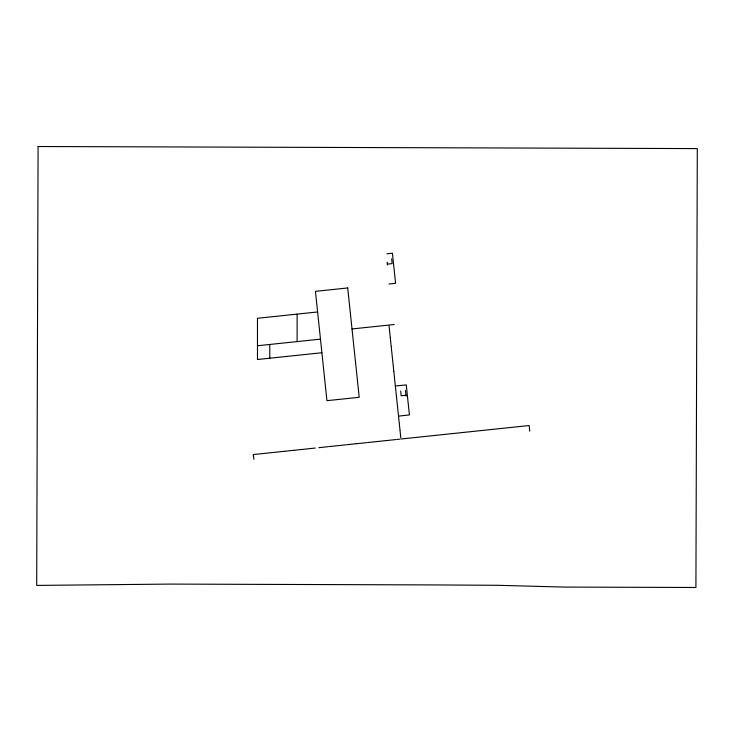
<?xml version="1.0" encoding="UTF-8"?>
<svg xmlns="http://www.w3.org/2000/svg" width="734" height="734" viewBox="0 0 734 734"><rect width="100%" height="100%" fill="white"/><g stroke="black" fill="none" stroke-linecap="round" stroke-linejoin="round"><path stroke-width="1.1" d="M386.956 253.808L392.424 253.239L395.58 283.306L389.02 283.994M387.35 264.13L392.13 263.634L391.626 258.845M317.611 311.959L257.478 318.281L257.478 359.504L321.896 352.733M352.017 328.951L394.204 324.52M257.478 345.76L320.464 339.136M395.323 386.038L406.26 384.891L409.416 414.958L398.489 416.105M405.966 395.287L401.186 395.782L400.681 391.002M254.138 454.474L263.387 453.502M263.937 453.447L273.066 452.483M273.883 452.401L284.489 451.282M284.985 451.236L293.958 450.291M294.426 450.245L303.555 449.281M304.353 449.199L315.308 448.043M318.831 447.676L328.226 446.685M329.181 446.584L340.255 445.428M340.704 445.373L345.998 444.822M346.879 444.731L355.862 443.786M356.311 443.74L366.872 442.63M367.771 442.529L373.065 441.978M373.679 441.914L384.91 440.73M385.524 440.666L396.131 439.547M397.094 439.446L399.755 439.171M400.892 439.015L529.168 425.536L529.764 431.197M405.462 390.497L406.058 396.131M387.148 262.221L387.433 264.974M389.048 326.024L389.268 328.061M389.341 328.804L390.204 336.943M390.249 337.411L391.158 346.035M391.204 346.512L391.635 350.568M391.708 351.265L392.552 359.366M392.589 359.715L393.314 366.605M393.387 367.284L393.819 371.349M393.855 371.688L394.745 380.184M394.819 380.918L399.204 422.628M399.268 423.252L400.012 430.262M400.048 430.693L400.801 437.785M253.881 459.3L253.377 454.52L253.377 456.566M297.114 314.115L297.114 341.594M269.782 344.466L269.782 358.21M38.085 146.516L36.7 585.411L170.114 584.09L431.711 584.915L497.212 585.292L564.07 587.072L695.915 587.484L697.3 148.589L38.085 146.516M347.705 287.957L315.446 291.343L326.933 400.672L359.201 397.287L347.705 287.957"/></g></svg>
